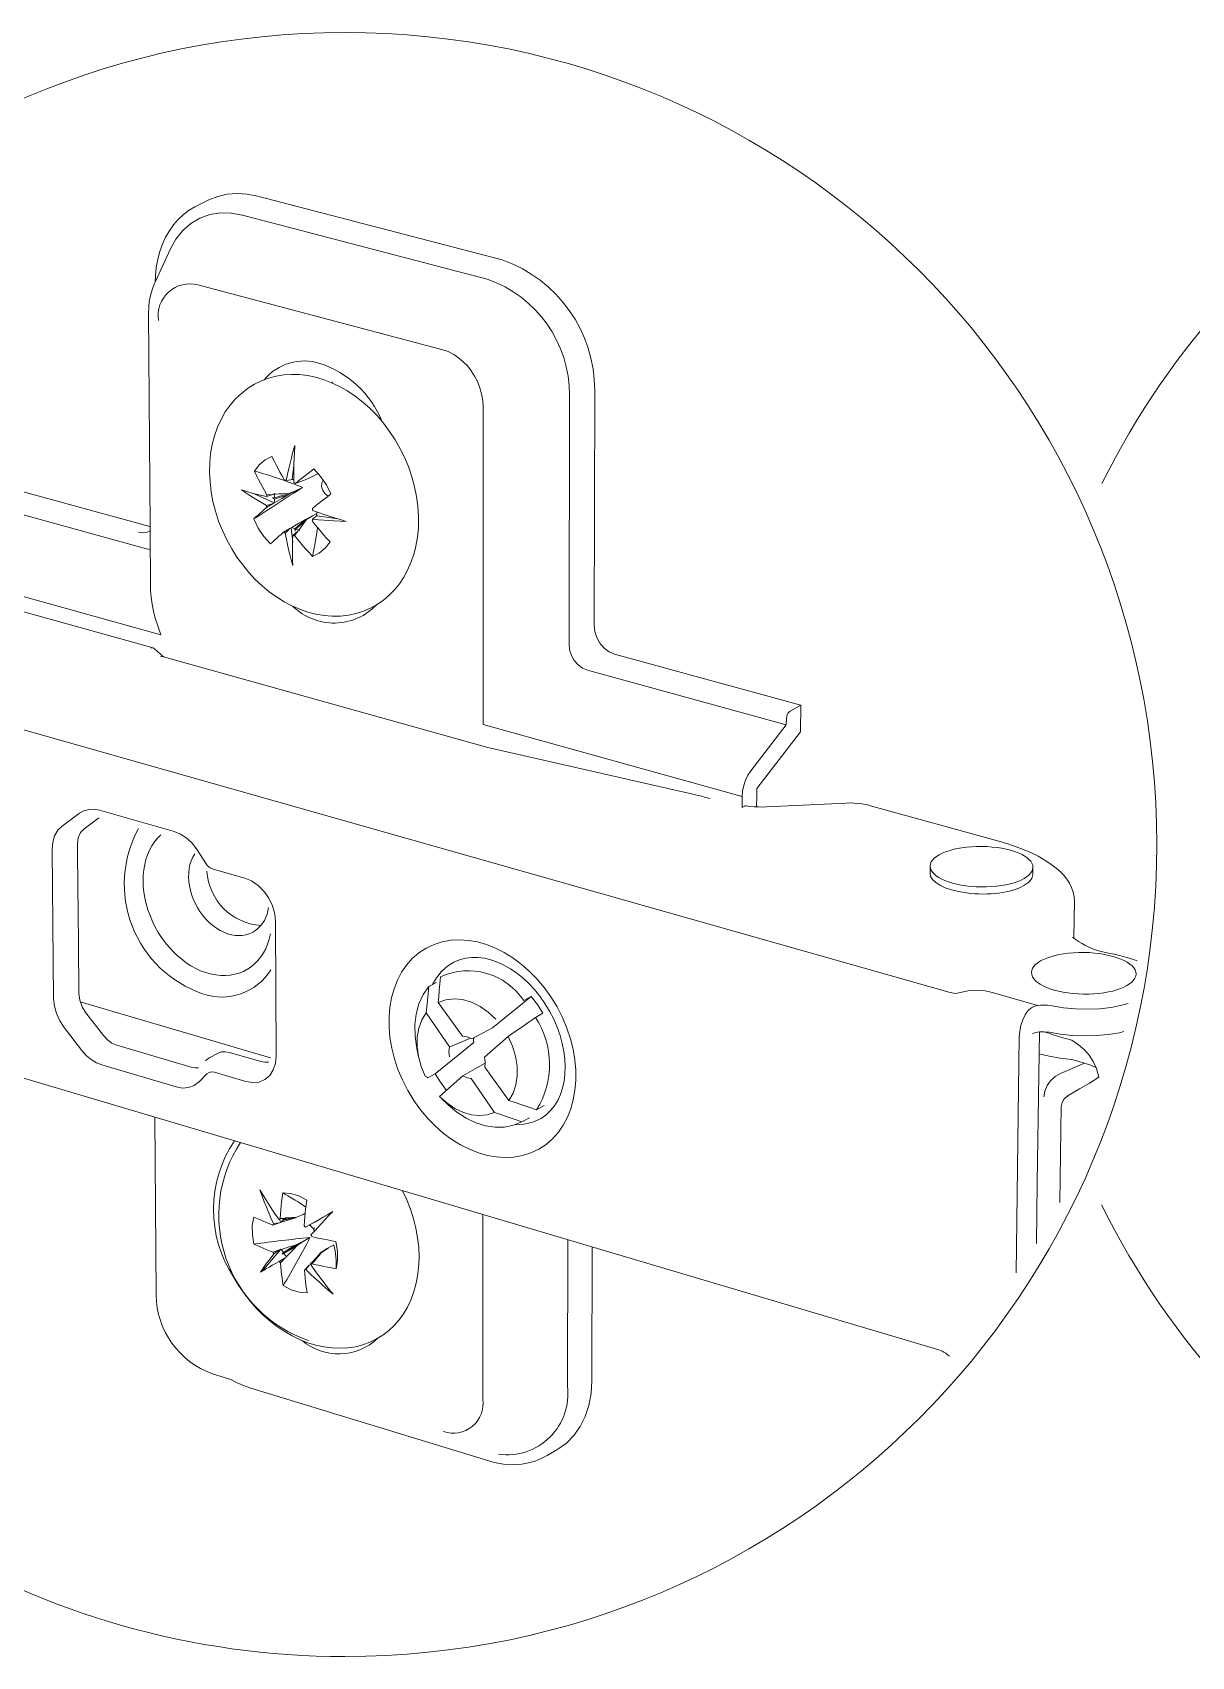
# Model space of a CAD drawing. Header units: metres. Extents: x -11.5 to 7.4, y -3.8 to 5.9.
# Drawn here: x 4.2539 to 4.3604, y -1.1896 to -1.0404 of the extents above; entities that cross this region are included whole.
import ezdxf

# ---------------------------------------------------------------- set-up
doc = ezdxf.new("R2010")
doc.units = ezdxf.units.M
doc.header["$MEASUREMENT"] = 0
doc.layers.add('PDF15_Geometry_Num_Penna__7_Num_Penna__7', color=7, linetype='Continuous', lineweight=18)

msp = doc.modelspace()

# ---------------------------------------------------------------- linework, layer by layer
at = {"layer": 'PDF15_Geometry_Num_Penna__7_Num_Penna__7', "color": 7, "linetype": 'Continuous', "lineweight": 18, "flags": 128}
for points in [[(4.216245105441487, -1.149096104238581, 0.2812222425384394), (4.28262252713445, -1.189614697680813, 0.4142000264687669), (4.357226026739283, -1.115011198075982, 0.4142117309013638), (4.28262252713445, -1.040405241458633, 0.4142089659737298), (4.20802025603588, -1.115011198075982, 0.02540004532082079), (4.208404778495021, -1.122637764933341)], [(4.493633464935179, -1.115705058411201, 0.00266184512041221), (4.493637150453957, -1.115010952374731, 0.4142117309972334), (4.419032422342866, -1.040406224263641, 0.2849874048710596), (4.352183254246356, -1.081854796944119)], [(4.307413783445901, -1.097511986367499), (4.306919923929689, -1.097306825822206), (4.306464148107509, -1.096964072575878), (4.306071026104554, -1.096515667791256), (4.305773727589816, -1.095994781137339), (4.305588223144673, -1.095425982739311), (4.305532940363006, -1.094857184341283), (4.3055883459953, -1.073306236139201, 0.3195067604525895), (4.297082168656326, -1.061296358948878), (4.274609103656056, -1.055437612598564)], [(4.304935886321017, -1.098994056318646), (4.304478881992578, -1.0988085518735), (4.304061189864438, -1.098501425308691), (4.30371597960559, -1.098110760318252), (4.303454307772373, -1.097641470927223), (4.303287230921118, -1.097120584273306), (4.303230719633191, -1.09658004151924), (4.303286862369241, -1.073745427126879, 0.3193465803671673), (4.295721720824844, -1.063067250721572), (4.273238827774502, -1.057179020221036)], [(4.295339041125089, -1.074807716489245), (4.295302185937311, -1.074219261991068), (4.295198991411539, -1.073613608405264), (4.295041742610355, -1.073046038513495), (4.294807097914839, -1.072479697127986), (4.294546654587879, -1.071973552549179), (4.29423952802307, -1.07148952108304), (4.293895546270482, -1.071043573310935), (4.29351348082386, -1.070651679814238), (4.293084732139386, -1.070286813455243), (4.292637555861022, -1.069990743446766), (4.292133868294735, -1.069730300119808), (4.29162158118463, -1.069553395218477), (4.269131317096734, -1.063597596873684, 0.5383074089485286), (4.265515823175797, -1.066859280991965)], [(4.286040477248903, -1.076122218186631, 0.2204707976686861), (4.280338856849148, -1.070809665719173, 0.3052595809066157), (4.275224585291937, -1.072312128874225)], [(4.275811319881351, -1.087385286421964), (4.275195838245473, -1.086713293498159), (4.274673723085295, -1.085940563061097), (4.274263401994707, -1.085101493286037, 0.00439213511037745), (4.278736147583347, -1.082196075982935), (4.278112557806157, -1.08251180209156), (4.278205924281858, -1.082473718397524)], [(4.263679697720734, -1.11352961952734, 0.4649187037788253), (4.269567928221269, -1.128725013447873, 0.3506482819340097), (4.275829256072736, -1.126527707152596)], [(4.269968666963035, -1.11746943910072, 0.3771193290949206), (4.274907876378304, -1.12245545460447), (4.275242030080818, -1.121978794175885), (4.275485274320149, -1.121418595321672), (4.275633923577514, -1.120785914598163)], [(4.293429082443852, -1.132610287343343), (4.291211505795298, -1.129535950429595), (4.291258189033149, -1.129005235725605), (4.291313471814814, -1.128435208821318), (4.291369983102738, -1.127820955691698), (4.291435093934478, -1.127158790817968, -0.3694782025676963), (4.299065960563745, -1.129356588515748), (4.299756381081437, -1.128974523069123), (4.296187570398347, -1.131845542196966)], [(4.295488427486214, -1.135460176163527), (4.297714480827954, -1.138533898824143), (4.298274679682169, -1.138720631775548), (4.298879104761715, -1.1389270208271), (4.299541269635446, -1.139140780916208), (4.300248889240764, -1.139374197105462, 0.2917910106834765), (4.300147414623753, -1.130894064099185), (4.299448394562244, -1.131387923615399), (4.29879482923233, -1.131844927943837), (4.298189175646526, -1.132263848578236), (4.297631679506081, -1.132655619224309), (4.295479336539895, -1.134538919319723)], [(4.27215933932451, -1.164156731022473), (4.270462895031127, -1.163633878758541, -0.3131476000602835), (4.265292235036613, -1.156394659924721), (4.265170612916949, -1.140053069664319)], [(4.352158315569291, -1.148116616198089, 0.2851805604693937), (4.419032053790991, -1.189614329128935, 0.294376305194967), (4.486999162583409, -1.145813166962014)], [(4.291696642917072, -1.168936480325295, 0.5593757941382951), (4.295320982083078, -1.165982782726207), (4.295320982083078, -1.149007283236037)], [(4.276015251920382, -1.15245484035134), (4.2756982973055, -1.152331989725417), (4.275400998790763, -1.15221282461827), (4.275129498907472, -1.15209980204242), (4.274870284086772, -1.151989236479089), (4.274591413165927, -1.151866385853164), (4.274283058094856, -1.151727564645871, -0.01176958535518718), (4.279425953847911, -1.151123139566325)], [(4.278242902320262, -1.151850415271794), (4.278810472212031, -1.151475720862726), (4.279425953847911, -1.151123139566324, -0.01693269565454368), (4.276966484316912, -1.155535319796383), (4.276909973028989, -1.155166767918611), (4.276863289791137, -1.154827700191062), (4.276826434603361, -1.154513202588696), (4.276789579415583, -1.154187648429997), (4.276751495721546, -1.153836295639855), (4.27671464053377, -1.153453001686973), (4.276659357752102, -1.153385433842715), (4.276593018414106, -1.153320691562851), (4.276257636205331, -1.153508653020515), (4.275960337690597, -1.153673272859253), (4.275698665857377, -1.153836664191733), (4.275438222530418, -1.153980399424063), (4.275158123103312, -1.154138876731506), (4.274870652638651, -1.154309639101539), (4.275065985133869, -1.154019711624359), (4.27526131762909, -1.153738383690993), (4.275448050580492, -1.153479168870295), (4.275643383075712, -1.153217497037076), (4.275857143164819, -1.152939854622488), (4.276099158897891, -1.152622900007604)], [(4.281820681099045, -1.151492674249105), (4.281959502306337, -1.15237105622446), (4.281969330356414, -1.153207668987002), (4.281830509149119, -1.153992684486655, 0.07666360257775504), (4.281625102902574, -1.151782970278163), (4.281009621266696, -1.152138008587083)], [(4.296764968340188, -1.171021501148477, 0.4960148738409554), (4.30308071901894, -1.164780689351541), (4.303108974662901, -1.151317489256535)]]:
    msp.add_lwpolyline(points, format="xyb", dxfattribs=at)
for points in [[(4.269102324349015, -1.056294127162507), (4.268860308615949, -1.056415749282171), (4.268319765861882, -1.056740074934611), (4.267807478751781, -1.057134425443826), (4.267333275335714, -1.05758037321593), (4.266904526651238, -1.058074232732144), (4.266512633154543, -1.058623375030025), (4.266167422895695, -1.059219200565757), (4.265878723924773, -1.059851881289264), (4.265636708191705, -1.060523874213068), (4.265449975240298, -1.061241321868463), (4.265309925526747, -1.061988253674081), (4.265237443657449, -1.062757298592365), (4.265217787557303, -1.063338382052986), (4.266615827680315, -1.060292915036331)], [(4.269102447199645, -1.056294127162507), (4.270136849469923, -1.055791668102477)], [(4.27013660376867, -1.055792036654355), (4.270957245949843, -1.055465253989397), (4.271823342862607, -1.055268692987919), (4.272727523469406, -1.055194982612365), (4.273668559263985, -1.05525026539403), (4.274609595058561, -1.055436998345435)], [(4.266615459128438, -1.060293406438833), (4.267117918188468, -1.059389225832034), (4.267741999368162, -1.058605438838639), (4.268479103123704, -1.057961701558797), (4.269316944392505, -1.057469070548843), (4.270221124999308, -1.057143516390145), (4.271190416437847, -1.056982582070184), (4.272205162607978, -1.056993638626516), (4.273239564878256, -1.057179143071663)], [(4.265151693920554, -1.063478554617165), (4.26503007180089, -1.063766025081827), (4.264919506237559, -1.064063323596562), (4.264770856980192, -1.064576839212925), (4.264668890960676, -1.065108782423175), (4.264612379672748, -1.065650553683499), (4.2645927235726, -1.066198467475121), (4.264742601336229, -1.085801741853804)], [(4.265151816771183, -1.06347867746779), (4.26521815610918, -1.063338627754236)], [(4.2717958243224, -1.087020665764221), (4.271385503231812, -1.08616562540779), (4.271040292972968, -1.085290928951212), (4.270742994458233, -1.084395347888226), (4.27051940631905, -1.083491167281426), (4.270351100961536, -1.08259558621844), (4.270249134942018, -1.081701233661714), (4.270201223197908, -1.080815480648803), (4.270220879298057, -1.079951840748557), (4.270304417723683, -1.079093114873348), (4.270453066981052, -1.078263873148362), (4.270658227526345, -1.077454287523524), (4.270928498903377, -1.076679100073944), (4.271263881112148, -1.075961652418547), (4.271647175065032, -1.075272460407114), (4.272101722380951, -1.074639779683606), (4.272595581897164, -1.074061153235505), (4.273127525107414, -1.073559922681735), (4.273706151555519, -1.073113974909631), (4.274330232735213, -1.072719624400415), (4.274982569558867, -1.07240389829179), (4.275633677876264, -1.07216065405246), (4.276314270343883, -1.071983749151131), (4.277021889949204, -1.071873183587799), (4.277729509554527, -1.071825271843688), (4.278456785259998, -1.071843699437578), (4.279192660509279, -1.071927237863206), (4.279928535758565, -1.072078344133091), (4.280655811464035, -1.07229087571594), (4.281410114307207, -1.072580803193121), (4.282155817606565, -1.072924784945708), (4.282881864805775, -1.073343705580108), (4.282911348955999, -1.073363361680256)], [(4.281447583748115, -1.072600213592017), (4.281475839392076, -1.072542473797832), (4.281494266985964, -1.072487191016166)], [(4.282911226105369, -1.073363115979005), (4.28358076201666, -1.073809063751108), (4.284279782078166, -1.074360663061507), (4.284950546495709, -1.074956488597238), (4.28559428377555, -1.075608825420894), (4.286190109311281, -1.076306616976142), (4.286749079659236, -1.077054777288019), (4.287261366769339, -1.077836107268895), (4.287726970641591, -1.078656749450067), (4.288137291732177, -1.079493362212609), (4.288500929584911, -1.080359459125373), (4.288799456605908, -1.081245212138284), (4.289041472338976, -1.082146935732566), (4.289228205290382, -1.083042516795552), (4.289348598903786, -1.083938097858538), (4.289403881685454, -1.084842278465337), (4.289395282141639, -1.08572680297199), (4.289386682597822, -1.085940563061097)], [(4.295330564431902, -1.103989408469965), (4.295339163975715, -1.074807470787992)], [(4.27794462100052, -1.081755533638372), (4.27794462100052, -1.081151108558826), (4.27794462100052, -1.080601966260947), (4.277954449050592, -1.080081079607029), (4.277972876644483, -1.079560192953111), (4.277999903782185, -1.07898033799875), (4.278037987476223, -1.078356256819057), (4.277869682118705, -1.078944711317233), (4.277729632405151, -1.079484025565038), (4.277600639247932, -1.079975428068735), (4.277487616672081, -1.080463145053652), (4.277367223058677, -1.080976660670014), (4.277245600939013, -1.081552830105598)], [(4.264742355634977, -1.085801987555055), (4.264723928041088, -1.085801987555055), (4.264705500447201, -1.085792159504981), (4.243006394390257, -1.079837589666448)], [(4.275941418694202, -1.079361297789742), (4.275307509464437, -1.079661053316995), (4.27476696671037, -1.080116829139173), (4.274329618482081, -1.080705283637348), (4.274524950977302, -1.081105776677862), (4.274712912434962, -1.081478014074411), (4.274888588830033, -1.081813396283183), (4.275066722237625, -1.082140178948141), (4.275262054732844, -1.082492760244542), (4.27547581482195, -1.082883425234979)], [(4.277246092341516, -1.081552584404347), (4.277172381965961, -1.081542756354272), (4.277096214577888, -1.081542756354272), (4.276872626438706, -1.081152091363834), (4.276677293943488, -1.080789682017358), (4.276501617548417, -1.080462899352401), (4.276323484140827, -1.080127517143628), (4.276136751189423, -1.079765107797153), (4.275941418694202, -1.079362157744122)], [(4.277953957648089, -1.080201596071061), (4.277785652290575, -1.081430102330301), (4.27782373598461, -1.081487842124484)], [(4.264760168975737, -1.087896467876432), (4.264602920174553, -1.087876811776285), (4.264426015273223, -1.087841185094766), (4.241645823708147, -1.081564746616313)], [(4.277246092341516, -1.081552338703094), (4.277665012975916, -1.081497055921428)], [(4.277786020842452, -1.081430102330301), (4.277664398722788, -1.081497670174557)], [(4.277944375299267, -1.081497178772055), (4.277879264467527, -1.08148735072198), (4.277822753179601, -1.08148735072198)], [(4.277944375299267, -1.081755779339624), (4.27801931418108, -1.08179509153992), (4.278094253062894, -1.081840546271511)], [(4.278531232739304, -1.081655164676992), (4.278419438669717, -1.081720275508732), (4.278093884511016, -1.081840669122138)], [(4.278094375913518, -1.08184030057026), (4.278391674428255, -1.081608112887263), (4.278661945805288, -1.081384524748082), (4.27892238913225, -1.081180592709049), (4.279184060965465, -1.08098403170757), (4.279462931886313, -1.080760443568388), (4.27978848604501, -1.080508599785245)], [(4.27913688632511, -1.08145934077927), (4.278848187354191, -1.081563763811306), (4.278502977095343, -1.081682928918451)], [(4.279836274938495, -1.081116218981064), (4.279137254876987, -1.081458972227392)], [(4.279658387232159, -1.081200248809195), (4.279724726570155, -1.081180592709049), (4.279836520639748, -1.081116710383568)], [(4.280198561434345, -1.080938085573474), (4.279724358018278, -1.081180101306544)], [(4.279788363194386, -1.080508722635869), (4.280403844830264, -1.081190543609748), (4.280935788040516, -1.08196327404681), (4.281346109131102, -1.082799886809352)], [(4.280655688613408, -1.08152592581852), (4.280515638899857, -1.081794968689294), (4.280497211305967, -1.082140178948141), (4.280599177325483, -1.082492760244542), (4.28081416592085, -1.082792515771796), (4.281093036841698, -1.082997676317089)], [(4.275447927729868, -1.083042148243674), (4.275000751451502, -1.082941410730416), (4.27461745749862, -1.082845587242195), (4.274255048152144, -1.082754677779011), (4.273901238349485, -1.082661311303309), (4.273527772446673, -1.08256180229631), (4.273137107456238, -1.082437723164128), (4.273527772446673, -1.082696937984828), (4.273901238349485, -1.082941410730416), (4.274255048152144, -1.083164998869598), (4.274608857954806, -1.083378758958705), (4.274990923401431, -1.083601118591628), (4.275438099679793, -1.083854190881031)], [(4.274180846374087, -1.082737601542009), (4.276155055932685, -1.083630725592475)], [(4.276052229958786, -1.082838584756518), (4.27544780487924, -1.083042516795552), (4.275466232473129, -1.082961435382441), (4.275474832016945, -1.08288403948811)], [(4.27547532341945, -1.08288403948811), (4.276052721361289, -1.082838584756518)], [(4.277496707618399, -1.082764137277208), (4.276864026894891, -1.082960698278685), (4.276173606377201, -1.083172001355275), (4.27599670147587, -1.083172001355275)], [(4.275997192878373, -1.083172001355275), (4.276174097779702, -1.083267824843496)], [(4.276173606377201, -1.082771262613511), (4.276051984257533, -1.08283883045777)], [(4.277404078246454, -1.082895218895069), (4.276854935948574, -1.083210945003693), (4.276192771074845, -1.083601609994131), (4.276155915887069, -1.083629865638095)], [(4.277404569648958, -1.082894481791314), (4.276817343657042, -1.083071386692644), (4.276173606377201, -1.083267947694122), (4.276173606377201, -1.083433796039118), (4.276193262477348, -1.083600872890376)], [(4.276173974929078, -1.082771016912259), (4.276210830116854, -1.082828756706443), (4.276185031485412, -1.08299706206396), (4.276173974929078, -1.083171509952771)], [(4.276210830116854, -1.082828756706443), (4.276575696475847, -1.082800501062481), (4.276909850178361, -1.082780844962334), (4.277497076170279, -1.082763645874704)], [(4.277404446798331, -1.082894850343192), (4.278205432879355, -1.082473472696272)], [(4.277496830469026, -1.082764137277208), (4.278112312104906, -1.082512293494064)], [(4.281345494877973, -1.082800132510604), (4.281027311756828, -1.083053204800007), (4.280739841292165, -1.083275564432929), (4.280478169458949, -1.083479496471963), (4.28021772613199, -1.083685885523516), (4.279947454754955, -1.083900874118882), (4.279648927733961, -1.084134290308137)], [(4.27426364769596, -1.085101124734159), (4.274468808241254, -1.084916848795273), (4.274664140736471, -1.084741172400202), (4.274842274144062, -1.084571638536427), (4.275029007095466, -1.08440456168517), (4.275232939134501, -1.084227656783839), (4.275466355323756, -1.084028638769843)], [(4.275438099679793, -1.083853945179779), (4.276043753265599, -1.083695467872338)], [(4.276044367518725, -1.083695713573588), (4.275465741070626, -1.084028638769843), (4.275447313476739, -1.083937729306659), (4.275438713932923, -1.083854190881031)], [(4.27604399896685, -1.083694976469834), (4.276155793036439, -1.083629865638095)], [(4.28006907687462, -1.084588837624056), (4.279658755784036, -1.084803826219423), (4.279109613486158, -1.085150264984529)], [(4.279649173435212, -1.084134044606886), (4.27966882953536, -1.084217583032514), (4.279677429079175, -1.084309721001957)], [(4.27966882953536, -1.085121517938062), (4.280208143783167, -1.085168201175914), (4.280710602843197, -1.085205056363692), (4.281177435221709, -1.085243140057727), (4.281662695194107, -1.08527016719543), (4.282192181391839, -1.085298422839393), (4.28277080783994, -1.085325449977097), (4.282192181391839, -1.08515837312584), (4.281671294737922, -1.084991296274583), (4.281186034765522, -1.084832818967142), (4.28072043089327, -1.084684169709774), (4.280227799883317, -1.084507264808443), (4.279677429079175, -1.084309475300706)], [(4.280078290671566, -1.084803949070049), (4.28004143548379, -1.084758494338456), (4.280059863077676, -1.084608616574831), (4.280078290671566, -1.084451367773648)], [(4.263679820571362, -1.086315257470165), (4.264034858880281, -1.086370540251831), (4.264377612126609, -1.08634105610161), (4.264695795247754, -1.086229262032018)], [(4.264742724186855, -1.085801741853804), (4.264788178918447, -1.09167031625419)], [(4.27759044264598, -1.085980612365149), (4.277712064765645, -1.085922872570965)], [(4.277841180773491, -1.087262927198543), (4.27771218761627, -1.085922626869712)], [(4.277748797102799, -1.085884666026303), (4.277887618310091, -1.085951005364302), (4.278037496073718, -1.086008745158485)], [(4.278960472826284, -1.085175449362843), (4.278410102022145, -1.0855022320278), (4.277749165654676, -1.085884297474424)], [(4.277869927819957, -1.086612678835527), (4.278345359742282, -1.086199900732423)], [(4.278345114041031, -1.086200023583048), (4.278018331376074, -1.086622629736227)], [(4.278065014613924, -1.086221890994463), (4.278037987476223, -1.086008130905356), (4.278523247448621, -1.085567097158289), (4.27896059567691, -1.085175203661591)], [(4.278065506016429, -1.086221645293211), (4.278112189254278, -1.086032455329288)], [(4.278429266719789, -1.086089826571595), (4.278270789412348, -1.086072627483966), (4.278112312104906, -1.086032086777411), (4.278644255315157, -1.085566482905159), (4.279109859187406, -1.085150019283276)], [(4.278344868339781, -1.086200146433675), (4.27845666240937, -1.086146092158268), (4.278429635271667, -1.086090809376603)], [(4.279109244934277, -1.085149773582025), (4.278810717913281, -1.08557975077276), (4.278633813011954, -1.08582053799957), (4.278428652466658, -1.086090809376603)], [(4.279611949695559, -1.084832450415263), (4.278960841378161, -1.085175203661591)], [(4.279649541987091, -1.088551875965736), (4.2802822227106, -1.088252120438482), (4.28083259351474, -1.087796344616303), (4.281271170249287, -1.087209118624387), (4.280964043684479, -1.086863908365541), (4.280682715751112, -1.086545725244399), (4.280423500930413, -1.086248426729663), (4.280180256691084, -1.085951128214927), (4.279919813364126, -1.085634173600043), (4.279629885886946, -1.085279135291123)], [(4.279957037103779, -1.084868445648659), (4.27966833813286, -1.085121517938062), (4.279648682032711, -1.085205056363692), (4.279630254438823, -1.085278766739245)], [(4.280133819154482, -1.085905059230205), (4.280058880272671, -1.086358378039865), (4.279965513796967, -1.086919805400338), (4.279901631471487, -1.087256416115368), (4.279836520639748, -1.087627425005659), (4.279750525201601, -1.088054945183874), (4.279648559182084, -1.088551261712607)], [(4.280078659223443, -1.084803580518171), (4.279957037103779, -1.084868691349911)], [(4.281988617904684, -1.085091542385338), (4.280078290671566, -1.084804071920675)], [(4.277013413256016, -1.086315257470165), (4.276788596610574, -1.086519189509199), (4.276583436065282, -1.086694865904271), (4.276388103570063, -1.086863171261787), (4.276211198668731, -1.087020420062968), (4.276024465717327, -1.087198553470559), (4.275810705628219, -1.087385286421964)], [(4.277161571110879, -1.086398673045168), (4.277263537130397, -1.086956414886862), (4.277366731656171, -1.087450274403077), (4.27746869767569, -1.087906050225254), (4.277581720251538, -1.088364283059951), (4.277711941915017, -1.088865513613721), (4.277851991628571, -1.089388857280157), (4.277832335528425, -1.088902368801498), (4.27782373598461, -1.088437993435504), (4.27782373598461, -1.08801047325729), (4.277832335528425, -1.087589095610372), (4.277840935072238, -1.087123491738119), (4.277870419222463, -1.086612433134275)], [(4.279648927733961, -1.088551138861981), (4.279341801169153, -1.088194872046802), (4.279062930248305, -1.087887745481992), (4.278819686008974, -1.087589218460996), (4.278567842225829, -1.087289462933742), (4.278298799355056, -1.086966365787562), (4.278018699927951, -1.086622384034976), (4.277943761046137, -1.086612555984901), (4.277870050670581, -1.086612555984901)], [(4.265739657016228, -1.095740234640425), (4.237545438366684, -1.087896222175181)], [(4.264788301769071, -1.091670807656693), (4.26482638546311, -1.092285060786314), (4.264918523432552, -1.092928798066155), (4.26504997360229, -1.093561478789662), (4.265218278959807, -1.094215044119578), (4.265440638592731, -1.094930034762456), (4.265739165613722, -1.095740848893554)], [(4.248689464345496, -1.092398083362163), (4.265012627012009, -1.096944785027609), (4.265077737843749, -1.096970583659052), (4.265134249131675, -1.097019723909422)], [(4.264797884117895, -1.096954244525803), (4.264901078643671, -1.096934588425657), (4.26501287271326, -1.096944416475731)], [(4.265134371982299, -1.097019723909422), (4.265982041301175, -1.09776542720878), (4.265915701963177, -1.097743314096113)], [(4.265692850927751, -1.097754493503073), (4.26580464499734, -1.097736065909184), (4.265916439066931, -1.09774343694674)], [(4.295758944564497, -1.106084011641967), (4.265982409853054, -1.097765795760658)], [(4.307413660595277, -1.097512477770003), (4.324529209799, -1.102209057199075), (4.323531662716498, -1.102758199496956)], [(4.304936009171641, -1.098993687766768), (4.323187926665161, -1.104015821354538), (4.323197754715235, -1.103482649638028)], [(4.240480954073135, -1.100894064099185), (4.338244253677146, -1.128612850826403)], [(4.324529701201502, -1.102208565796571), (4.324510045101356, -1.104659435783754), (4.320486687102347, -1.109876901866744)], [(4.295330318730651, -1.103988917067461), (4.319143684059746, -1.110613022817279), (4.319180539247524, -1.110108106744732), (4.319283733773299, -1.109597048140889), (4.319452039130814, -1.109093360574601), (4.319667027726181, -1.108627756702349), (4.319927471053141, -1.108235863205651)], [(4.319927102501261, -1.108236354608155), (4.323187558113283, -1.104015207101408)], [(4.323532276969626, -1.102758445198207), (4.323365200118371, -1.102926750555723), (4.323244806504963, -1.103188422388941), (4.323198123267115, -1.103483263891158)], [(4.316181632618095, -1.110789436316106), (4.315781139577581, -1.11068624179033), (4.31542610126866, -1.110583047264554), (4.315082119516074, -1.110501965851444), (4.314727081207153, -1.110404913856964), (4.314346244266789, -1.110314004393781), (4.313927323632388, -1.110220637918079), (4.295758944564497, -1.106084257343221)], [(4.320439389611368, -1.11155246155372), (4.320466416749067, -1.111208479801133), (4.320476244799144, -1.110873097592361), (4.320486072849215, -1.109876779016117)], [(4.319349090306288, -1.11149668736955), (4.319135330217184, -1.111619537995475), (4.319143929760997, -1.110613391369157)], [(4.319348844605038, -1.111496564518925), (4.319375871742743, -1.111480593937554), (4.319405355892965, -1.111468308874962), (4.319423783486851, -1.111468308874962), (4.319452039130814, -1.111460937837407), (4.319471695230963, -1.111460937837407), (4.319497493862407, -1.111460937837407)], [(4.319497616713033, -1.111461183538659), (4.319862483072027, -1.111514009307806), (4.32024332001239, -1.111542264951768), (4.320625385459014, -1.111563149558176), (4.320998851361821, -1.11157174910199), (4.321371088758371, -1.111552093001842)], [(4.330939309758458, -1.111441404587884), (4.330780832451016, -1.111395949856293), (4.330455278292318, -1.111329610518294), (4.330119896083545, -1.111274327736629), (4.329774685824699, -1.111237472548852), (4.329412276478223, -1.11120798839863), (4.329047410119228, -1.111196931842297), (4.328685000772754, -1.11120798839863), (4.321371703011502, -1.111551970151216)], [(4.342725230257724, -1.114712425353736), (4.330938941206581, -1.11144214169164)], [(4.25824871724989, -1.11214017894814), (4.256655344631657, -1.113325687488306)], [(4.260092582294384, -1.11185958811853), (4.259590123234354, -1.111768678655347), (4.259106091768212, -1.111787106249235), (4.258649087439775, -1.111909956875158), (4.258248594399264, -1.112140916051896)], [(4.260027840014521, -1.112560819491303), (4.258676483129356, -1.113555909561287)], [(4.266959809432905, -1.113817458543879), (4.260092459443756, -1.111859219566652)], [(4.256655467482283, -1.11332556463768), (4.256263573985587, -1.113706401578044), (4.255974875014664, -1.114208860638074), (4.255797970113333, -1.114797315136249), (4.255742687331667, -1.115447194947387)], [(4.258676974531859, -1.113555909561287), (4.258341592323088, -1.113919547414022), (4.258137660284053, -1.114406035892682), (4.258071320946055, -1.114971148771932)], [(4.269065223459988, -1.115504197637816), (4.268627875231699, -1.114925571189714), (4.268115588121598, -1.114431711673499), (4.267546789723568, -1.11405947427695), (4.266959563731652, -1.113817458543879)], [(4.255742441630414, -1.115447194947387), (4.255882491343968, -1.129180666419423)], [(4.258080657593625, -1.115846828033518), (4.25807082954355, -1.114972131576939)], [(4.25810829898446, -1.118690820023656), (4.258081271846756, -1.115846828033518)], [(4.269829477203862, -1.1166954801574), (4.269065346310615, -1.115503829085937)], [(4.270527760161615, -1.117265384211061), (4.270267316834653, -1.117143762091396), (4.270025301101585, -1.116959486152511), (4.269829968606363, -1.116695357306774)], [(4.273444234021047, -1.118093151728536), (4.270527760161615, -1.11726513850981)], [(4.336408742475216, -1.116994252879647), (4.336398914425144, -1.117646589703303)], [(4.345846864662452, -1.117105186994856), (4.345837036612375, -1.117758752324772)], [(4.258155105072936, -1.124084699605474), (4.258108421835084, -1.118690328621153)], [(4.276276800902973, -1.122129163342016), (4.276201862021162, -1.121392059586473), (4.275989330438316, -1.120646356287113), (4.275652719723283, -1.119949793238125), (4.275205543444921, -1.119304827452025), (4.274665000690852, -1.118764284697959), (4.274067946648865, -1.118357649126151), (4.273443865469169, -1.118093520280414)], [(4.345837282313628, -1.11775850662352), (4.345743915837925, -1.118122144476255), (4.345473644460892, -1.118464897722583), (4.34502646818253, -1.118783080843725)], [(4.349639263484722, -1.121867491508798), (4.349666290622425, -1.120236035196528)], [(4.349639754887226, -1.121894887198379), (4.349666782024931, -1.120264659392368), (4.349666782024931, -1.120236403748406)], [(4.34959258024687, -1.123610250488156), (4.349639263484722, -1.121895255750257), (4.349639263484722, -1.121868228612554)], [(4.276331960834016, -1.134416437245676), (4.27627667805235, -1.122128917640763)], [(4.349498845219291, -1.123524992153764), (4.349527100863252, -1.123564304354058), (4.349592211694993, -1.123609759085651)], [(4.258835820391178, -1.13046654392097), (4.258499209676147, -1.129914944610571), (4.258276850043226, -1.129312976543543), (4.258201911161413, -1.128698723413924), (4.258155227923561, -1.124084453904221)], [(4.349592457396247, -1.123609513384399), (4.34973127860354, -1.123712707910176), (4.349926611098759, -1.123842929573654), (4.350104744506348, -1.123954723643246), (4.350309905051644, -1.124084945306724)], [(4.350309905051644, -1.124084699605474), (4.350626859666527, -1.124272661063137), (4.350990497519261, -1.124445880445689), (4.35140941815366, -1.124615414309464), (4.351873793519655, -1.124766520579351), (4.352378709592202, -1.124905341786645), (4.352909424296193, -1.125015907349976), (4.353123184385298, -1.125063819094088)], [(4.290672068696864, -1.127885206569055), (4.291062733687303, -1.127251297339288), (4.291528337559557, -1.12668249894126), (4.292050452719732, -1.126200924487638), (4.292646278255463, -1.125816402028497)], [(4.353123184385298, -1.125063696243461), (4.353820975940545, -1.125202517450755), (4.354483140814276, -1.125380650858345), (4.355097393943899, -1.125574754847304), (4.355416805571299, -1.125708662029561)], [(4.337210219958745, -1.161445417708332), (4.223580762016658, -1.127719235373433)], [(4.291044060392162, -1.127681397380647), (4.29035486838073, -1.128064691333531)], [(4.255882859895845, -1.129180912120677), (4.25595779877766, -1.129861504588295), (4.256142074716546, -1.130550696599728), (4.256440601737541, -1.131220232511014), (4.256841094778054, -1.131828343109336)], [(4.265077492142499, -1.131446031961461), (4.2583231647292, -1.129470593896604)], [(4.289245650079261, -1.133747147035643), (4.289087172771819, -1.132655004971179), (4.289067516671674, -1.131592347056936), (4.289190367297598, -1.130587428936879), (4.289440982574481, -1.129646393142301), (4.289841475614992, -1.128799952329685), (4.290354991231354, -1.12806530558666)], [(4.292245908065576, -1.133595795064505), (4.290103393149463, -1.130476617672295), (4.290159904437388, -1.12993730342449), (4.290215187219054, -1.129356219963869), (4.290281526557052, -1.12874196683425), (4.290355236932607, -1.128065059885409)], [(4.291211997197799, -1.129536196130848), (4.291911017259308, -1.129281895335185), (4.292665320102479, -1.129190985872002), (4.293457706639689, -1.129254868197481), (4.29426729226453, -1.129488284386737), (4.295059678801739, -1.129880177883434), (4.295813981644912, -1.130412121093685), (4.296513001706419, -1.131071828954896)], [(4.299756381081437, -1.128974523069123), (4.30033377902328, -1.129711626824667), (4.300837466589567, -1.130512612905692)], [(4.338244376527774, -1.128612973677029), (4.338737007537729, -1.128686684052584), (4.339203839916241, -1.128612973677029)], [(4.346294532343316, -1.129788285615244), (4.342091812430459, -1.128602777075079), (4.341347337637361, -1.128434471717562), (4.340601634338002, -1.12838901698597), (4.339882958176347, -1.128444299767636), (4.339203594214988, -1.128612605125151)], [(4.258835328988678, -1.130467035323474), (4.260455728744613, -1.132565324014254)], [(4.290027840014519, -1.136289172187261), (4.28965560261797, -1.135404647680609), (4.289403758834824, -1.134491867529993), (4.289283365221422, -1.133588915429453), (4.289291964765237, -1.132700705404023), (4.28943324298505, -1.131875149197813), (4.289712113905896, -1.131128217392195), (4.290104007402592, -1.1304771090748)], [(4.300837343738943, -1.130512612905692), (4.300146923221249, -1.130894678352314)], [(4.344590225609874, -1.132693702918345), (4.344635680341467, -1.132172816264428), (4.344737646360983, -1.131649472597991), (4.344905951718498, -1.131128585944073), (4.34512953985768, -1.130651925515489), (4.345288017165121, -1.130412366794937), (4.345456322522638, -1.130215805793459), (4.345633227423969, -1.130063471017313), (4.345818731869112, -1.129946762922685), (4.346032491958223, -1.129853396446983), (4.346294163791439, -1.129788285615244)], [(4.346294409492693, -1.129788039913993), (4.346536425225761, -1.129768383813844), (4.346760013364944, -1.12975855576377), (4.346973773454049, -1.129768383813844), (4.347178933999345, -1.129778211863918), (4.34739392259471, -1.129805239001622), (4.347626110277707, -1.129843322695658)], [(4.347626110277707, -1.129843814098161), (4.34867034059806, -1.130010890949418), (4.349760025650005, -1.130114085475194), (4.350877966345912, -1.130141112612897), (4.351977479447934, -1.130095657881306), (4.353038908855915, -1.129972807255381), (4.354027856394604, -1.129778703266421), (4.354607711348963, -1.129611626415166)], [(4.256841463329931, -1.131828097408085), (4.258461863085866, -1.133932528630162)], [(4.275792032333079, -1.134596413412655), (4.265077000739995, -1.131446523363965)], [(4.296187201846468, -1.131845542196966), (4.295284249745929, -1.132332030675625), (4.294295302207239, -1.132859059860839)], [(4.346443181600687, -1.1322257648842), (4.346089371798024, -1.132293332728459), (4.345817871914733, -1.13240512679805)], [(4.346246374897955, -1.146091669330984), (4.346442935899434, -1.132225519182949)], [(4.346442567347554, -1.132226256286704), (4.346890972132176, -1.132209057199075), (4.347336919904281, -1.132264339980741), (4.348371322174561, -1.13244247338833), (4.349461007226507, -1.132551810445403), (4.350580176428673, -1.132593579658217), (4.351688289074508, -1.132565324014254), (4.352769374582637, -1.132470729032293), (4.353793948802844, -1.132301195168518), (4.354210412424727, -1.132202914667778)], [(4.346861610832581, -1.132209302900327), (4.347300187567132, -1.132357952157695), (4.347710508657716, -1.132496773364989), (4.348101173648153, -1.132617166978394), (4.348501666688668, -1.132738789098059), (4.348948842967031, -1.132859182711464), (4.34943287443317, -1.132972205287315), (4.350048356069047, -1.133402182478048), (4.350580299279299, -1.133875157387855), (4.351017647507589, -1.134380073460403), (4.351391113410397, -1.134939043808357), (4.351698239975208, -1.135592609138271), (4.351912000064317, -1.136373939119148)], [(4.258462231637747, -1.133933142883292), (4.258862724678258, -1.134390147211728), (4.259319729006693, -1.134773441164612), (4.259804988979093, -1.135071968185606), (4.260307448039121, -1.135264843668306)], [(4.26045609729649, -1.132564832611751), (4.260829563199298, -1.132965325652264), (4.261239884289886, -1.133262624166999), (4.261685832061991, -1.133456728155958), (4.268506498813286, -1.135460421864778)], [(4.289413586884901, -1.134529828373404), (4.289245281527384, -1.133747269886269)], [(4.294472821361699, -1.13321434387101), (4.290942094372646, -1.136066935404965)], [(4.292236325716756, -1.134513612090783), (4.292189642478904, -1.134046779712271), (4.292246153766827, -1.133595917915131), (4.293260899936961, -1.133188053837062), (4.294193336187723, -1.132805988390439)], [(4.294295302207239, -1.13285930556209), (4.29385918248521, -1.13266643007939), (4.293429205294476, -1.132609918791466)], [(4.294472821361699, -1.132757216691948), (4.294462993311624, -1.132982033337389), (4.294472821361699, -1.133214221020385)], [(4.297631679506081, -1.132655373523058), (4.298030944040336, -1.133541126535969), (4.298302443923626, -1.134455135192843), (4.298451093180995, -1.135367915343457), (4.298460921231067, -1.136262267900184), (4.298339299111403, -1.137098880662726), (4.298087455328259, -1.13786546856849), (4.297713989425452, -1.138533775973517)], [(4.344305335008357, -1.154359885007542), (4.344589119954241, -1.132693948619597)], [(4.260307325188498, -1.135264720817681), (4.267127991939793, -1.13728684212039)], [(4.268506253112033, -1.135460299014152), (4.268860062914696, -1.135525409845891), (4.269196673629727, -1.135518038808336)], [(4.269829477203862, -1.134882532520431), (4.269904416085675, -1.134819878701212), (4.269978126461229, -1.134753539363212), (4.270061664886859, -1.134687200025213), (4.270146431818745, -1.134629460231029), (4.270229970244372, -1.134575405955621)], [(4.270928498903377, -1.134205379870338), (4.270230707348128, -1.13457516025437)], [(4.274925444017812, -1.134956979999742), (4.272028626258525, -1.134109310680866), (4.271636732761829, -1.134046656861645), (4.271264495365278, -1.13407122698683), (4.270927884650247, -1.134205134169087)], [(4.273547428546822, -1.136782908852849), (4.274171509726518, -1.136884874872366), (4.274757507212174, -1.13683082059696), (4.275289450422425, -1.136607232457778), (4.275736626700787, -1.136234995061228), (4.276062180859487, -1.135721479444866), (4.276267341404779, -1.135105997808987), (4.276332452236518, -1.134416805797555)], [(4.274925935420315, -1.134957594252871), (4.275269917172903, -1.135021476578352), (4.275606527887932, -1.135011648528277)], [(4.295534496470934, -1.13508843016948), (4.294546777438505, -1.135656000061249), (4.293485348030524, -1.136278852734683)], [(4.295488918888717, -1.135460299014152), (4.295534373620308, -1.13501189422953), (4.295479090838642, -1.134538919319723)], [(4.346415048807348, -1.134248623290665), (4.347346256551853, -1.134472211429846), (4.348353631684429, -1.134639288281102), (4.349406461548597, -1.134753539363212), (4.349443316736373, -1.134762138907026), (4.349518255618188, -1.134779337994655), (4.349778698945148, -1.134855505382728), (4.350159535885512, -1.134968527958579), (4.350598112620057, -1.135106120659613)], [(4.346862225085712, -1.138181808930245), (4.346935935461268, -1.137658465263809), (4.347141096006558, -1.13715723471004), (4.347459279127701, -1.136710058431675), (4.347888027812177, -1.136336592528868), (4.34838065882213, -1.136057721608021), (4.350598112620057, -1.135106857763369)], [(4.35059774406818, -1.135106366360865), (4.351157942922393, -1.13529187080601), (4.351641974388535, -1.13548720330123)], [(4.267127746238543, -1.137286227867259), (4.267714972230459, -1.137389422393036), (4.268273942578414, -1.137341510648926), (4.268777630144699, -1.13715723471004), (4.269205150322916, -1.136830452045082)], [(4.269205641725419, -1.136830452045082), (4.269950116518519, -1.136084748745724)], [(4.269950730771647, -1.136084134492593), (4.270155891316941, -1.135955141335375), (4.270388078999938, -1.135899858553708), (4.270648522326894, -1.135935485235225)], [(4.270648890878775, -1.1359353623846), (4.273546937144321, -1.136783031703475)], [(4.290252165257456, -1.136448755150337), (4.29018582591946, -1.136400843406225), (4.290130543137792, -1.136365216724708), (4.290074031849867, -1.136325904524412), (4.290027348612016, -1.136289049336635)], [(4.291966668592851, -1.137602322527762), (4.291417526294973, -1.136859076240922), (4.290942094372646, -1.136066689703712), (4.290251673854954, -1.136448755150337)], [(4.291342710263784, -1.138152570481274), (4.293485225179898, -1.136279098435935)], [(4.293485470881148, -1.136278484182806), (4.293867536327772, -1.136439418502766), (4.294239773724323, -1.136504529334505)], [(4.294240019425576, -1.136504160782629), (4.296392362391762, -1.139635623237429)], [(4.349041349488353, -1.138106992899057), (4.349127344926496, -1.138039425054799), (4.349210883352125, -1.137996427335725), (4.350132263046554, -1.137463255619216), (4.351045043197171, -1.13692394137141), (4.351911140109932, -1.136373570567271)], [(4.29213313119098, -1.138917929880781), (4.292935345778261, -1.139587465792067), (4.293783015097137, -1.140146436140022), (4.294668768110048, -1.140576413330755), (4.295563120666774, -1.140854055745342), (4.296448873679685, -1.140992876952637), (4.297314970592451, -1.140976906371266), (4.298134384267364, -1.140808601013751), (4.298898515160611, -1.140501474448941), (4.298200723605362, -1.140259458715871), (4.297547158275446, -1.140035870576689), (4.296951332739715, -1.139829481525137), (4.296392362391762, -1.139635377536177), (4.295721597974214, -1.139849137625284), (4.295002921812561, -1.139914248457024), (4.294249847475648, -1.139839309575211), (4.293485716582401, -1.139615721436029), (4.292731413739228, -1.139253312089553), (4.292004138033757, -1.13875699556082), (4.291343201666287, -1.138152570481274)], [(4.2915574531579, -1.138368296180397), (4.292133622593482, -1.138917438478278)], [(4.34845510630144, -1.139085743835793), (4.348530045183256, -1.138713506439244), (4.348725377678475, -1.138368296180397), (4.349042332293358, -1.138106624347179)], [(4.300938081252198, -1.138982549310017), (4.300248889240764, -1.139373214300456)], [(4.348327955903612, -1.147912684159055), (4.34845572055457, -1.139085866686419)], [(4.300668178427044, -1.140175060335861), (4.299915104090131, -1.140510442544633), (4.299094461908956, -1.140716831596186), (4.29823696454001, -1.140779485415407)], [(4.299587215769538, -1.140109826653496), (4.298898023758104, -1.140501720150192)], [(4.276575573625223, -1.149436031920511), (4.27624019141645, -1.148961828504445), (4.275940435889195, -1.148522023263637), (4.275671393018424, -1.14811170217305), (4.275401121641389, -1.147694010044909), (4.275121022214281, -1.147235777210214), (4.274832323243361, -1.146741917693999), (4.275037483788655, -1.147313173104545), (4.275232816283873, -1.147831602745944), (4.275428148779092, -1.148318091224604), (4.275624709780571, -1.148793523146929), (4.275838469869679, -1.149297210713217), (4.276090313652823, -1.149843895998579)], [(4.279127181125663, -1.147675213899143), (4.278401133926453, -1.147291919946261), (4.277655430627094, -1.14706833180708), (4.276929383427884, -1.147013049025413), (4.276872872139958, -1.147451625759962), (4.276826188902108, -1.147850890294214), (4.27678933371433, -1.148215756653208), (4.276761078070368, -1.148579394505943), (4.276734050932665, -1.148961459952567), (4.276697195744886, -1.149381609093227)], [(4.276929383427884, -1.147013049025413), (4.277171399160952, -1.147151870232707), (4.277394987300134, -1.147284548908706), (4.27777705274676, -1.147509365554146), (4.278084179311568, -1.147694869999292), (4.278344622638528, -1.147850890294214), (4.278568210777708, -1.147989711501509), (4.278754943729112, -1.148112562127433), (4.279053470750108, -1.148337378772873)], [(4.287923531643068, -1.146818699335202), (4.287941959236958, -1.146835898422831), (4.288322796177324, -1.147665140147818), (4.288659406892354, -1.148522637516766), (4.288938277813202, -1.149388734429531), (4.289161865952382, -1.150264659392369), (4.289320343259824, -1.151143041367725), (4.2894235377856, -1.152015280811784), (4.289460392973378, -1.152882606230808), (4.289450564923303, -1.153049683082064)], [(4.346172050269272, -1.151665402229153), (4.346246989151084, -1.146091669330984)], [(4.278997696565938, -1.148877184423183), (4.278802364070719, -1.148990206999033)], [(4.27902570650865, -1.150169941559781), (4.278969195220723, -1.1501060592343), (4.278904084388984, -1.150040948402561), (4.278931111526688, -1.149620799261901), (4.278969195220723, -1.149230134271463), (4.278997450864688, -1.148867724924988), (4.279034306052464, -1.148502858565993), (4.279080989290316, -1.148112193575555), (4.279127672528167, -1.147674845347265)], [(4.279517968966728, -1.150878298268858), (4.279864407731834, -1.150499918341013), (4.280189961890532, -1.150153479575907), (4.280487260405266, -1.149835296454764), (4.280805443526411, -1.149501142752251), (4.281148196772737, -1.149136276393257), (4.281531490725619, -1.148738240365263), (4.281064658347111, -1.149007283236037), (4.280628538625079, -1.1492615840317), (4.28023664512838, -1.149481486652103), (4.279864407731834, -1.14969524674121), (4.279462686185061, -1.149918834880393), (4.279025337956771, -1.150170678663537)], [(4.281531490725619, -1.148747699863459), (4.279462686185061, -1.149930751391107), (4.279462686185061, -1.149986034172772)], [(4.274282812393603, -1.151727810347122), (4.27414399118631, -1.15085925642184), (4.274134163136235, -1.150021415153039), (4.274272984343531, -1.149240085172162)], [(4.274273230044782, -1.149239716620285), (4.274571757065779, -1.149380994840097), (4.274860456036699, -1.149501388453503), (4.275129498907472, -1.149611954016835), (4.275391170740692, -1.149724976592684), (4.275681098217872, -1.149834313649756), (4.276006652376569, -1.149969449338274)], [(4.276621028356814, -1.149772396934291), (4.276006775227193, -1.149968957935769), (4.276043630414971, -1.149901390091511), (4.276090313652823, -1.149843650297327)], [(4.276090805055327, -1.149844264550457), (4.276621519759319, -1.149771782681161)], [(4.277143020666363, -1.149335662959131), (4.276575450774596, -1.149436400472389), (4.276640561606337, -1.149408144828426), (4.276697072894262, -1.149381117690723)], [(4.276593509816609, -1.149436400472389), (4.276742159073974, -1.149695615293088)], [(4.276621028356814, -1.149772151233039), (4.27674265047648, -1.149695983844966)], [(4.276696704342383, -1.149381117690723), (4.277142652114486, -1.149335662959131)], [(4.27809376166039, -1.149323992149668), (4.277496707618399, -1.149500897050999), (4.27678908801308, -1.149714657140107), (4.276742404775227, -1.149695001039959)], [(4.278094375913518, -1.149323746448417), (4.277553833159455, -1.14941711292412), (4.276966607167539, -1.149520307449895), (4.276873240691838, -1.14961121691308), (4.276788473759948, -1.149714411438855)], [(4.276900636381418, -1.149381117690723), (4.276966975719416, -1.149519938898017)], [(4.27823307427019, -1.149261092629195), (4.277655676328346, -1.149361830142452), (4.277021767098578, -1.149472395705785), (4.276919801079062, -1.149369201180009)], [(4.277142774965116, -1.149335908660384), (4.277254569034703, -1.149268340816126), (4.277254569034703, -1.149323623597791), (4.277132946915039, -1.149388734429531), (4.277022381351708, -1.149472272855158)], [(4.277254569034703, -1.149323623597791), (4.277543268005624, -1.149297824966347), (4.27779511178877, -1.149278168866198), (4.278233688523317, -1.149260969778569)], [(4.278094375913518, -1.149323623597791), (4.278223369070741, -1.149260969778569)], [(4.278233442822065, -1.149261092629195), (4.278802241220093, -1.148989592745904)], [(4.279025337956771, -1.150170555812911), (4.279342292571656, -1.149994879417839)], [(4.279463177587564, -1.149930751391107), (4.2793415554679, -1.149995862222847)], [(4.279695979523689, -1.150273873189312), (4.279584185454102, -1.150125223931944), (4.279463791840694, -1.14998640272465)], [(4.279854333980508, -1.15021846755702), (4.279695856673065, -1.150273750338688)], [(4.279751139454728, -1.150360114328711), (4.279854333980508, -1.150218836108898)], [(4.279854333980508, -1.150508886436705), (4.279807650742656, -1.150432719048633), (4.279751139454728, -1.150360237179337)], [(4.278102729756082, -1.151811717324628), (4.277515503764166, -1.151989850732218), (4.27679805610877, -1.152204839327585)], [(4.278904698642116, -1.151408521570346), (4.276882577339405, -1.152639484842103), (4.277041054646848, -1.152586659072957)], [(4.276882577339405, -1.152639361991478), (4.276984543358923, -1.152500540784184), (4.277571769350839, -1.152138131437708), (4.278102484054829, -1.15181134877275)], [(4.277273119479219, -1.152874252388244), (4.277152725865815, -1.152732974168432), (4.277040931796224, -1.152586781923582), (4.277674841025991, -1.152204716476959), (4.278243639424018, -1.151849678168039)], [(4.278243148021513, -1.15185029242117), (4.277814399337039, -1.152313439280902), (4.277552727503823, -1.152587396176712), (4.277273856582974, -1.152874866641374)], [(4.278810595062657, -1.151475843713352), (4.27890396153836, -1.151408275869095), (4.278102975457335, -1.151811225922125)], [(4.279518337518605, -1.150878421119484), (4.279566249262714, -1.150953360001298), (4.279603104450491, -1.151039355439444)], [(4.279603595852997, -1.151039109738193), (4.279994260843432, -1.151132476213895), (4.28035667018991, -1.15120495808319), (4.280693280904941, -1.151281125471264), (4.281038491163786, -1.151346236303003), (4.281400900510265, -1.151421175184815), (4.281821049650924, -1.151492428547852)], [(4.275047066137478, -1.154203987563245), (4.276752232825302, -1.15219292281687)], [(4.276593509816609, -1.153320937264104), (4.277162308214635, -1.152996611611665)], [(4.276640315905086, -1.152260490661129), (4.276752109974675, -1.15219292281687)], [(4.277162185364011, -1.152996980163543), (4.276715009085645, -1.15345275598572)], [(4.276798670361899, -1.152205207879463), (4.276892036837602, -1.152361228174387), (4.276984174807046, -1.15250004938168)], [(4.277161939662758, -1.152997471566047), (4.277273733732347, -1.152929903721787), (4.277273733732347, -1.152874620940122)], [(4.280440822868668, -1.152509877431754), (4.280012074184194, -1.152975481304006), (4.279761458907307, -1.153246981187298), (4.279472759936388, -1.153536908664479), (4.279602981599867, -1.15346934082022), (4.279714775669458, -1.153385802394592)], [(4.279873621528777, -1.15322732508715), (4.279611949695559, -1.153536908664479), (4.279575094507781, -1.153589734433625), (4.279529639776189, -1.153647474227809)], [(4.279724972271408, -1.153405581345366), (4.279715144221337, -1.153385925245217), (4.280097209667959, -1.152930149423041), (4.280441191420547, -1.152510000282381)], [(4.279845243034186, -1.153272656968117), (4.279807159340152, -1.153311969168411), (4.279770304152375, -1.153337767799856), (4.280133942005111, -1.152910247621641), (4.280460724670066, -1.152519582631202)], [(4.27987349867815, -1.15322732508715), (4.279995120797816, -1.15316221425541)], [(4.279883081026973, -1.15322732508715), (4.279910108164675, -1.153191698405633), (4.279948191858713, -1.153152386205337)], [(4.279994506544686, -1.15316282850854), (4.279947823306836, -1.153153000458467), (4.280236522277756, -1.152800419162064), (4.280460110416938, -1.152519091228698)], [(4.280440945719294, -1.152510000282381), (4.28100974411732, -1.15213776288583)], [(4.280460110416938, -1.152519582631202), (4.281130874834483, -1.152081005896653)], [(4.281130751983856, -1.152080637344777), (4.281009129864191, -1.152138377138961)], [(4.302214867807427, -1.170565233923796), (4.302997426294562, -1.170006263575841), (4.303678018762179, -1.169308472020592), (4.304256645210282, -1.168487829839421), (4.304722249082532, -1.167566450144991), (4.305056402785048, -1.166541875924787), (4.305261563330339, -1.165439905810248), (4.305326674162078, -1.164286338432823), (4.305363529349856, -1.151988990777836)], [(4.276966730018165, -1.155535442647009), (4.277692777217375, -1.155919965106151), (4.278438480516735, -1.156142324739073), (4.279164527715945, -1.156207435570813), (4.279109244934277, -1.155835198174263), (4.279062561696428, -1.155482616877862), (4.27902570650865, -1.155165662262978), (4.278987622814613, -1.15484010810428), (4.278950767626837, -1.154493669339174), (4.278922511982874, -1.154112832398809)], [(4.279360228763041, -1.153657179427258), (4.279043274148158, -1.154055215455251), (4.278978163316419, -1.154085928111733), (4.278921652028494, -1.154112955249436)], [(4.278922143430997, -1.154112955249436), (4.279359491659285, -1.153657179427258)], [(4.279043151297529, -1.154054969753999), (4.279482956538336, -1.154484946944733), (4.27988344957885, -1.154859641353801), (4.280264286519214, -1.15520239460013), (4.280656180015912, -1.155557432909049), (4.281083700194127, -1.155932127318117), (4.281559132116454, -1.156322792308556), (4.281177066669828, -1.155854731423785), (4.280823256867169, -1.155418611701755), (4.280507530758543, -1.155008290611169), (4.280199175687475, -1.154595512508065), (4.27988344957885, -1.15415079324222), (4.279529639776189, -1.153647105675931)], [(4.279472759936388, -1.153536908664479), (4.279472759936388, -1.153589734433625), (4.279359737360535, -1.153657302277884)], [(4.279566372113342, -1.153702511308223), (4.279473005637639, -1.153589488732374)], [(4.281830263447869, -1.153992807337282), (4.281419942357282, -1.153917868455468), (4.281037876910659, -1.153841701067396), (4.280692666651813, -1.153779047248173), (4.28035728444304, -1.153702879860101), (4.280003474640379, -1.153620569940732), (4.279611581143682, -1.153537031515103)], [(4.338179511397287, -1.162021464293289), (4.33800997753351, -1.161882643085995), (4.337844129188513, -1.161752421422515), (4.337675823830997, -1.161649226896739), (4.337517346523557, -1.161558317433555), (4.337358869216114, -1.161490749589298), (4.337210219958745, -1.161445294857706)], [(4.274003327219626, -1.164958208506), (4.273332562802084, -1.16471619277293), (4.272670397928353, -1.16442749380201), (4.27215933932451, -1.164157222424977)], [(4.295851328235193, -1.171638211290615), (4.274003572920877, -1.164958822759131)], [(4.295851205384565, -1.171638825543745), (4.296345064900779, -1.171780103763558), (4.29720256226973, -1.17193612405848), (4.298060059638679, -1.17198403580259), (4.298899129413739, -1.17193612405848), (4.29951338254336, -1.171832929532703), (4.300110436585349, -1.171664624175189), (4.300679234983377, -1.171434893504711), (4.301228377281259, -1.171153565571346), (4.302214867807427, -1.170565111073169)]]:
    msp.add_lwpolyline(points, dxfattribs=at)
for points in [[(4.277013536106642, -1.086315626022043), (4.277590934048485, -1.085980243813271), (4.277162185364011, -1.086399164447672), (4.277087246482195, -1.086358623741116)], [(4.276015620472259, -1.152454471799462), (4.276639701651954, -1.152260367810502), (4.276099158897891, -1.152622777156978), (4.276062303710113, -1.15253923873135)]]:
    msp.add_lwpolyline(points, close=True, dxfattribs=at)
at = {"layer": 'PDF15_Geometry_Num_Penna__7_Num_Penna__7', "color": 7, "linetype": 'Continuous', "lineweight": 18}
for centre, radius, start, end in [((4.263343711841982, -1.120452662373406), 0.0412376558632106, 68.0829027310215, 74.54956110549793), ((4.281634288010574, -1.089256839997143), 0.005405244192631109, 225.8534834733025, 316.6702321413634), ((4.281923562317607, -1.148547614060712), 0.01135662652283997, 146.217960922485, 213.3560917833846), ((4.283234817589019, -1.149055467602404), 0.0121845048351874, 146.8406557920868, 251.1833757266403), ((4.282055160914041, -1.156585149358047), 0.005224182836572666, 230.0222910849694, 313.0674349304775)]:
    msp.add_arc(centre, radius, start, end, dxfattribs=at)
for centre, major_axis, ratio, start_param, end_param in [((4.279836168642161, -1.083005611281329), (-0.005277399412578987, 0.01022851905968869), 0.7807718982395448, 1.560537938559758, 4.059990431105524), ((4.270023286008961, -1.120061052317964), (-0.003488085218059212, 0.006506003219458378), 0.7358476697792893, 0.1787306772792219, 3.868273609381748), ((4.271972767285838, -1.119023268380921), (-0.00218341009023959, 0.004049606345128742), 0.7354153347356481, 0.379786016630272, 3.427418910405806), ((4.308432353708495, -1.12622925899883), (0.04119417911221301, 0.006470367485877039), 0.2802866588853484, 6.242337110702702, 6.82789099349207), ((4.341073682057505, -1.117751891868821), (-0.004674244604657929, 9.293473038574042e-05), 0.3862811176276665, 6.276334686582571, 8.869345508491186), ((4.296533448376504, -1.133064994027493), (-0.004015401719402511, 0.007179646885669523), 0.6837683702569953, 3.166148859519666, 6.257139138957577), ((4.280054268027238, -1.150593350578667), (-0.005588428913945621, 0.009797475107059528), 0.7710745609005757, 1.559533689549876, 4.066464986628196)]:
    msp.add_ellipse(centre, major_axis=major_axis, ratio=ratio, start_param=start_param, end_param=end_param, dxfattribs=at)
for centre, major_axis, ratio in [((4.341126058863159, -1.11704818395013), (-0.004723002177516201, 5.932222423910095e-05), 0.3932470676191054), ((4.295272024864378, -1.13376955428881), (-0.0051703592179404, 0.00923619518576335), 0.7424054214468987), ((4.350514055749365, -1.126843263443516), (-0.004803790262372765, 7.243429613468152e-05), 0.3984591915832797)]:
    msp.add_ellipse(centre, major_axis=major_axis, ratio=ratio, dxfattribs=at)

doc.saveas('drawing.dxf')
